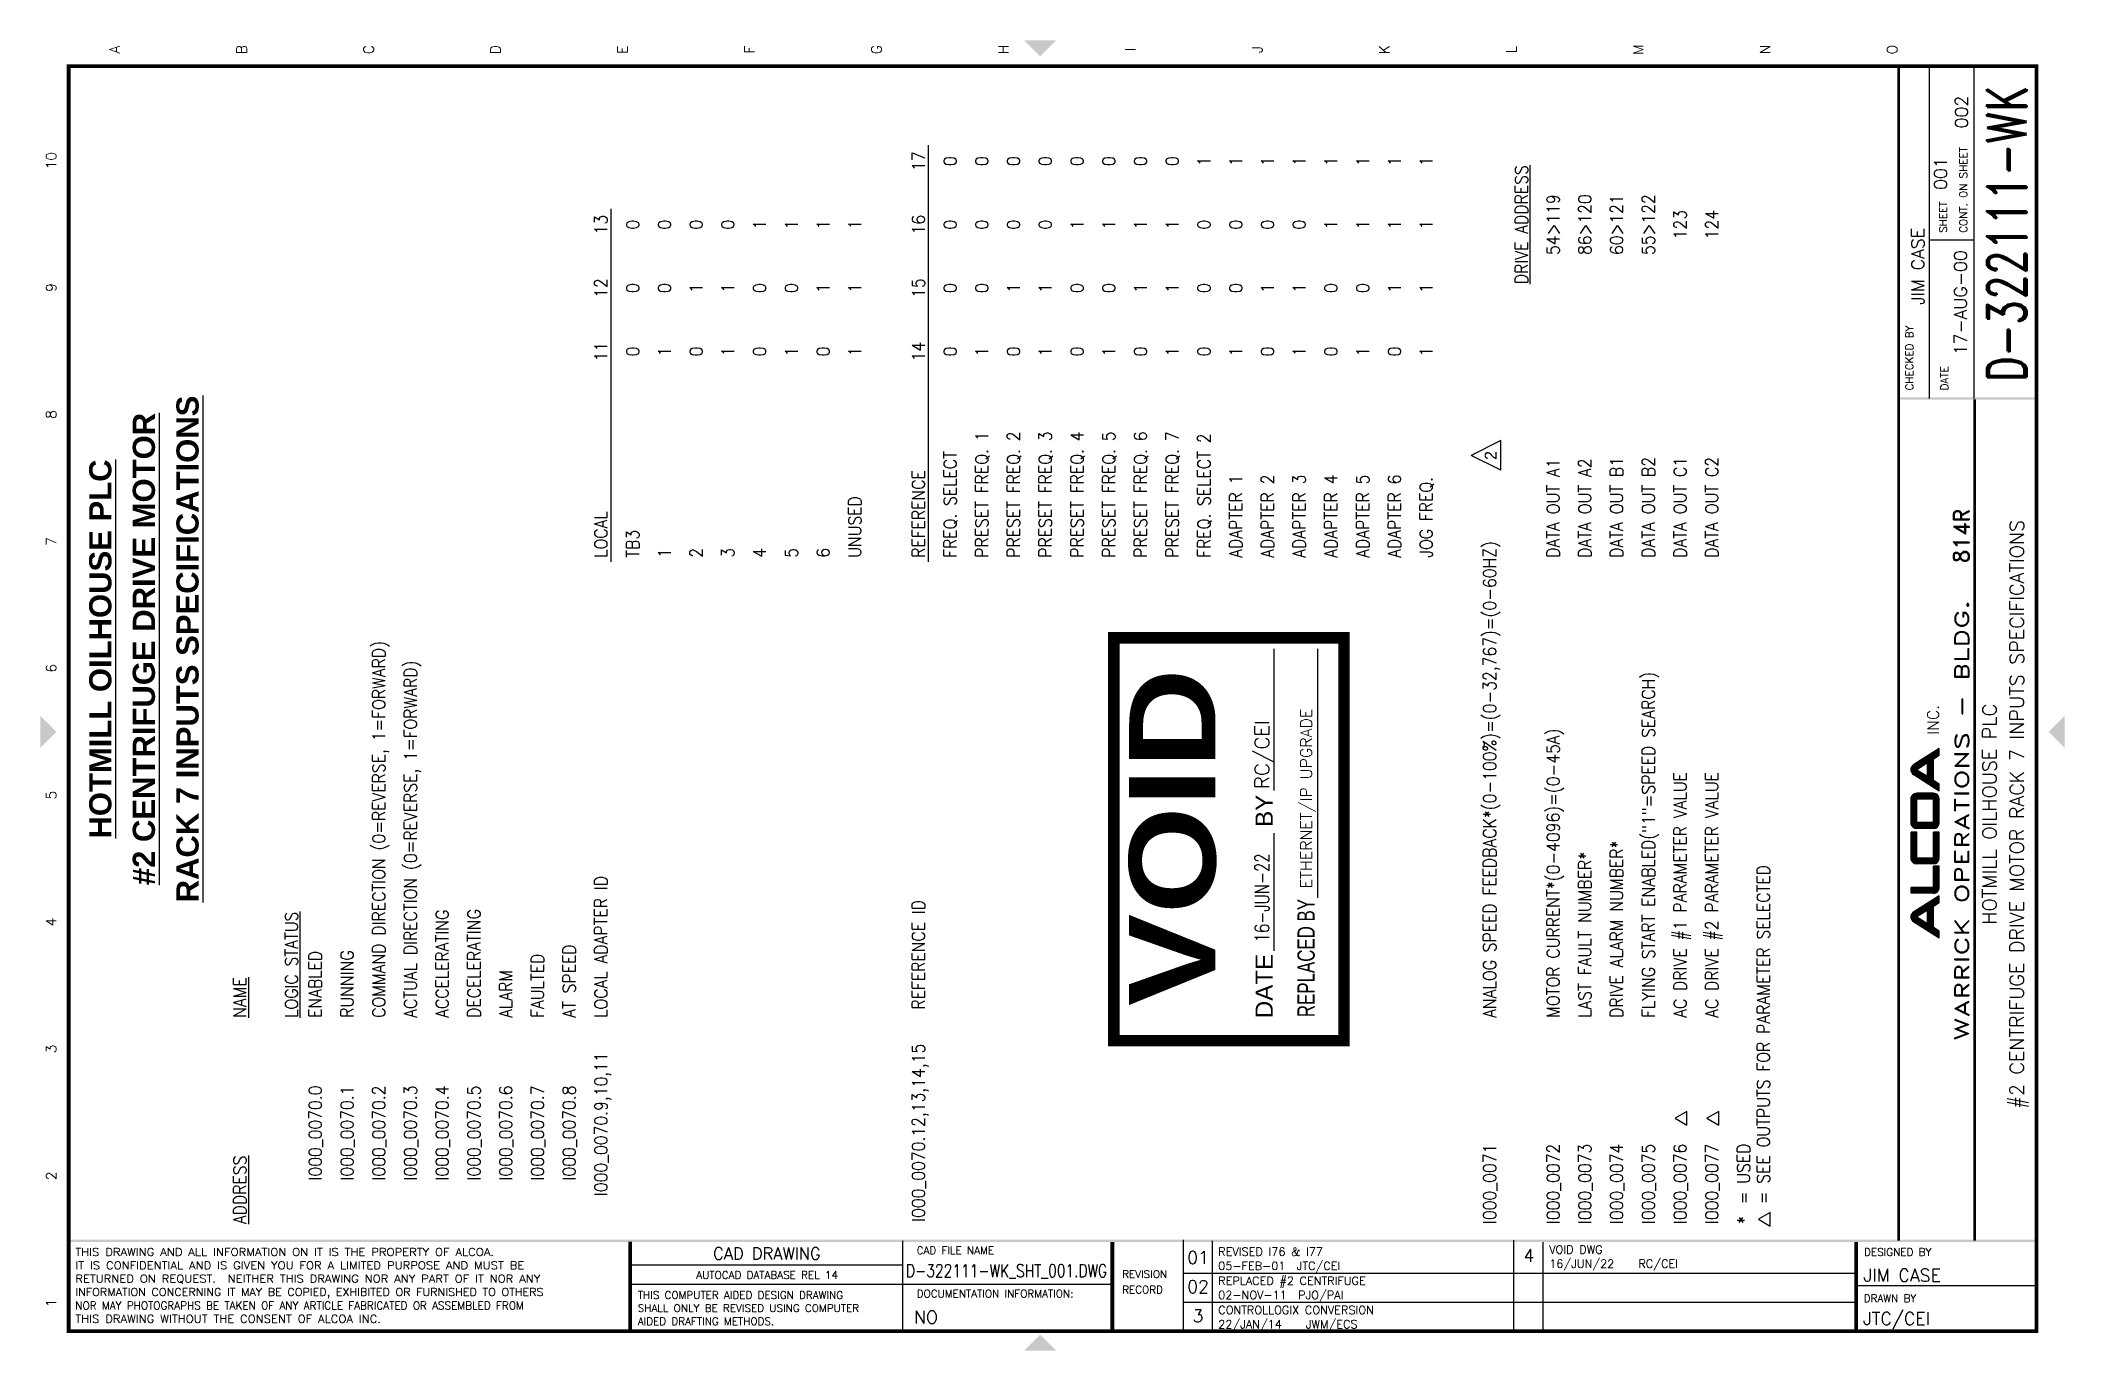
# Model space of a CAD drawing. Extents: x 0.5 to 16.5, y 0.1 to 10.4.
import ezdxf
from ezdxf.enums import TextEntityAlignment as Align

# ---------------------------------------------------------------- set-up
doc = ezdxf.new("R2010")
doc.units = 0
doc.header["$MEASUREMENT"] = 0
doc.layers.get('0').update_dxf_attribs({"linetype": 'CONTINUOUS'})
for name, color, linetype in [('1', 1, 'CONTINUOUS'), ('TEXT', 7, 'CONTINUOUS'), ('WBOR', 7, 'CONTINUOUS')]:
    doc.layers.add(name, color=color, linetype=linetype)
doc.styles.add('ARIAL', font='arial.ttf', dxfattribs={"width": 0.7})
doc.styles.add('ARIALBLACK', font='')
doc.styles.add('BOLD', font='arialbd.ttf')
doc.styles.add('ROMAND', font='ROMAND', dxfattribs={"height": 0.125})
doc.styles.add('SIMPLEX', font='simplex.shx')
doc.styles.add('SIMPLEX1', font='simplex.shx')
doc.styles.add('TITLEBLOCK', font='SIMPLEX.shx')
doc.styles.get('ARIALBLACK').set_extended_font_data('Arial Black')

# ---------------------------------------------------------------- blocks, each defined once
blk = doc.blocks.new('D1_ISS_H')
at = {"layer": 'WBOR'}
for p, q in [((15.413, 7.598), (15.413, 10.223)), ((15.767, 7.598), (15.767, 10.223)), ((15.413, 8.848), (15.767, 8.848)), ((15.491, 4.841), (15.29, 4.714)), ((15.401, 4.565), (15.401, 4.783)), ((15.403, 4.564), (15.403, 4.785)), ((15.405, 4.562), (15.405, 4.786)), ((15.408, 4.561), (15.408, 4.788)), ((15.41, 4.559), (15.41, 4.789)), ((15.412, 4.558), (15.412, 4.791)), ((15.415, 4.556), (15.415, 4.792)), ((15.417, 4.555), (15.417, 4.794)), ((15.419, 4.554), (15.419, 4.795)), ((15.422, 4.552), (15.422, 4.797)), ((15.424, 4.551), (15.424, 4.798)), ((15.426, 4.549), (15.426, 4.8)), ((15.429, 4.548), (15.429, 4.801)), ((15.431, 4.546), (15.431, 4.803)), ((15.433, 4.545), (15.433, 4.804)), ((15.436, 4.543), (15.436, 4.805)), ((15.438, 4.542), (15.438, 4.807)), ((15.44, 4.54), (15.44, 4.808)), ((15.443, 4.539), (15.443, 4.81)), ((15.445, 4.756), (15.445, 4.811)), ((15.491, 4.786), (15.445, 4.756)), ((15.447, 4.758), (15.447, 4.813)), ((15.449, 4.759), (15.449, 4.814)), ((15.452, 4.761), (15.452, 4.816)), ((15.454, 4.762), (15.454, 4.817)), ((15.456, 4.764), (15.456, 4.819)), ((15.459, 4.765), (15.459, 4.82)), ((15.461, 4.767), (15.461, 4.822)), ((15.463, 4.768), (15.463, 4.823)), ((15.466, 4.77), (15.466, 4.824)), ((15.468, 4.771), (15.468, 4.826)), ((15.47, 4.773), (15.47, 4.827)), ((15.473, 4.774), (15.473, 4.829)), ((15.475, 4.775), (15.475, 4.83)), ((15.477, 4.777), (15.477, 4.832)), ((15.48, 4.778), (15.48, 4.833)), ((15.482, 4.78), (15.482, 4.835)), ((15.484, 4.781), (15.484, 4.836)), ((15.487, 4.783), (15.487, 4.838)), ((15.489, 4.784), (15.489, 4.839)), ((15.491, 4.786), (15.491, 4.841)), ((15.271, 4.663), (15.271, 4.686)), ((15.273, 4.656), (15.273, 4.693)), ((15.275, 4.651), (15.275, 4.698)), ((15.278, 4.647), (15.278, 4.701)), ((15.28, 4.644), (15.28, 4.704)), ((15.282, 4.642), (15.282, 4.707)), ((15.285, 4.639), (15.285, 4.709)), ((15.287, 4.637), (15.287, 4.711)), ((15.289, 4.636), (15.289, 4.713)), ((15.29, 4.635), (15.491, 4.508)), ((15.292, 4.634), (15.292, 4.715)), ((15.294, 4.633), (15.294, 4.716)), ((15.296, 4.631), (15.296, 4.718)), ((15.299, 4.63), (15.299, 4.719)), ((15.301, 4.628), (15.301, 4.72)), ((15.303, 4.627), (15.303, 4.722)), ((15.306, 4.625), (15.306, 4.723)), ((15.308, 4.624), (15.308, 4.725)), ((15.31, 4.622), (15.31, 4.726)), ((15.313, 4.621), (15.313, 4.728)), ((15.315, 4.619), (15.315, 4.729)), ((15.398, 4.727), (15.315, 4.674)), ((15.315, 4.674), (15.398, 4.622)), ((15.317, 4.676), (15.317, 4.731)), ((15.317, 4.618), (15.317, 4.673)), ((15.32, 4.677), (15.32, 4.732)), ((15.32, 4.617), (15.32, 4.671)), ((15.322, 4.679), (15.322, 4.734)), ((15.322, 4.615), (15.322, 4.67)), ((15.324, 4.68), (15.324, 4.735)), ((15.324, 4.614), (15.324, 4.668)), ((15.327, 4.682), (15.327, 4.737)), ((15.327, 4.612), (15.327, 4.667)), ((15.329, 4.683), (15.329, 4.738)), ((15.329, 4.611), (15.329, 4.666)), ((15.331, 4.685), (15.331, 4.74)), ((15.331, 4.609), (15.331, 4.664)), ((15.333, 4.686), (15.333, 4.741)), ((15.333, 4.608), (15.333, 4.663)), ((15.336, 4.688), (15.336, 4.742)), ((15.336, 4.606), (15.336, 4.661)), ((15.338, 4.689), (15.338, 4.744)), ((15.338, 4.605), (15.338, 4.66)), ((15.34, 4.69), (15.34, 4.745)), ((15.34, 4.603), (15.34, 4.658)), ((15.343, 4.692), (15.343, 4.747)), ((15.343, 4.602), (15.343, 4.657)), ((15.345, 4.693), (15.345, 4.748)), ((15.345, 4.6), (15.345, 4.655)), ((15.347, 4.695), (15.347, 4.75)), ((15.347, 4.599), (15.347, 4.654)), ((15.35, 4.696), (15.35, 4.751)), ((15.35, 4.597), (15.35, 4.652)), ((15.352, 4.698), (15.352, 4.753)), ((15.352, 4.596), (15.352, 4.651)), ((15.354, 4.699), (15.354, 4.754)), ((15.354, 4.595), (15.354, 4.649)), ((15.357, 4.701), (15.357, 4.756)), ((15.357, 4.593), (15.357, 4.648)), ((15.359, 4.702), (15.359, 4.757)), ((15.359, 4.592), (15.359, 4.647)), ((15.361, 4.704), (15.361, 4.759)), ((15.361, 4.59), (15.361, 4.645)), ((15.364, 4.705), (15.364, 4.76)), ((15.364, 4.589), (15.364, 4.644)), ((15.366, 4.707), (15.366, 4.761)), ((15.366, 4.587), (15.366, 4.642)), ((15.368, 4.708), (15.368, 4.763)), ((15.368, 4.586), (15.368, 4.641)), ((15.371, 4.71), (15.371, 4.764)), ((15.371, 4.584), (15.371, 4.639)), ((15.373, 4.711), (15.373, 4.766)), ((15.373, 4.583), (15.373, 4.638)), ((15.375, 4.712), (15.375, 4.767)), ((15.375, 4.581), (15.375, 4.636)), ((15.378, 4.714), (15.378, 4.769)), ((15.378, 4.58), (15.378, 4.635)), ((15.38, 4.715), (15.38, 4.77)), ((15.38, 4.578), (15.38, 4.633)), ((15.382, 4.717), (15.382, 4.772)), ((15.382, 4.577), (15.382, 4.632)), ((15.385, 4.718), (15.385, 4.773)), ((15.385, 4.576), (15.385, 4.63)), ((15.387, 4.72), (15.387, 4.775)), ((15.387, 4.574), (15.387, 4.629)), ((15.389, 4.721), (15.389, 4.776)), ((15.389, 4.573), (15.389, 4.627)), ((15.391, 4.723), (15.391, 4.778)), ((15.391, 4.571), (15.391, 4.626)), ((15.394, 4.724), (15.394, 4.779)), ((15.394, 4.57), (15.394, 4.625)), ((15.396, 4.726), (15.396, 4.781)), ((15.398, 4.727), (15.398, 4.782)), ((15.398, 4.622), (15.398, 4.727)), ((15.445, 4.592), (15.445, 4.756)), ((15.275, 4.232), (15.275, 4.467)), ((15.278, 4.229), (15.278, 4.47)), ((15.28, 4.226), (15.28, 4.473)), ((15.282, 4.224), (15.282, 4.475)), ((15.285, 4.221), (15.285, 4.478)), ((15.287, 4.22), (15.287, 4.479)), ((15.289, 4.218), (15.289, 4.481)), ((15.292, 4.217), (15.292, 4.483)), ((15.294, 4.215), (15.294, 4.484)), ((15.296, 4.214), (15.296, 4.485)), ((15.299, 4.213), (15.299, 4.486)), ((15.301, 4.212), (15.301, 4.487)), ((15.303, 4.212), (15.303, 4.487)), ((15.306, 4.211), (15.306, 4.488)), ((15.308, 4.211), (15.308, 4.488)), ((15.31, 4.211), (15.31, 4.488)), ((15.313, 4.21), (15.313, 4.489)), ((15.445, 4.489), (15.315, 4.489)), ((15.315, 4.442), (15.315, 4.489)), ((15.317, 4.442), (15.317, 4.489)), ((15.32, 4.442), (15.32, 4.489)), ((15.322, 4.442), (15.322, 4.489)), ((15.324, 4.442), (15.324, 4.489)), ((15.327, 4.442), (15.327, 4.489)), ((15.329, 4.442), (15.329, 4.489)), ((15.331, 4.442), (15.331, 4.489)), ((15.333, 4.442), (15.333, 4.489)), ((15.336, 4.442), (15.336, 4.489)), ((15.338, 4.442), (15.338, 4.489)), ((15.34, 4.442), (15.34, 4.489)), ((15.343, 4.442), (15.343, 4.489)), ((15.345, 4.442), (15.345, 4.489)), ((15.347, 4.442), (15.347, 4.489)), ((15.35, 4.442), (15.35, 4.489)), ((15.352, 4.442), (15.352, 4.489)), ((15.354, 4.442), (15.354, 4.489)), ((15.357, 4.442), (15.357, 4.489)), ((15.359, 4.442), (15.359, 4.489)), ((15.361, 4.442), (15.361, 4.489)), ((15.364, 4.442), (15.364, 4.489)), ((15.366, 4.442), (15.366, 4.489)), ((15.368, 4.442), (15.368, 4.489)), ((15.371, 4.442), (15.371, 4.489)), ((15.373, 4.442), (15.373, 4.489)), ((15.375, 4.442), (15.375, 4.489)), ((15.378, 4.442), (15.378, 4.489)), ((15.38, 4.442), (15.38, 4.489)), ((15.382, 4.442), (15.382, 4.489)), ((15.385, 4.442), (15.385, 4.489)), ((15.387, 4.442), (15.387, 4.489)), ((15.389, 4.442), (15.389, 4.489)), ((15.391, 4.442), (15.391, 4.489)), ((15.394, 4.442), (15.394, 4.489)), ((15.396, 4.568), (15.396, 4.623)), ((15.396, 4.442), (15.396, 4.489)), ((15.398, 4.567), (15.398, 4.622)), ((15.398, 4.442), (15.398, 4.489)), ((15.401, 4.442), (15.401, 4.489)), ((15.403, 4.442), (15.403, 4.489)), ((15.405, 4.442), (15.405, 4.489)), ((15.408, 4.442), (15.408, 4.489)), ((15.41, 4.442), (15.41, 4.489)), ((15.412, 4.442), (15.412, 4.489)), ((15.415, 4.442), (15.415, 4.489)), ((15.417, 4.442), (15.417, 4.489)), ((15.419, 4.442), (15.419, 4.489)), ((15.422, 4.442), (15.422, 4.489)), ((15.424, 4.442), (15.424, 4.489)), ((15.426, 4.442), (15.426, 4.489)), ((15.429, 4.442), (15.429, 4.489)), ((15.431, 4.442), (15.431, 4.489)), ((15.433, 4.442), (15.433, 4.489)), ((15.436, 4.442), (15.436, 4.489)), ((15.438, 4.442), (15.438, 4.489)), ((15.44, 4.442), (15.44, 4.489)), ((15.443, 4.442), (15.443, 4.489)), ((15.445, 4.537), (15.445, 4.592)), ((15.445, 4.592), (15.491, 4.563)), ((15.445, 4.442), (15.445, 4.489)), ((15.447, 4.536), (15.447, 4.591)), ((15.447, 4.21), (15.447, 4.489)), ((15.449, 4.534), (15.449, 4.589)), ((15.449, 4.211), (15.449, 4.488)), ((15.452, 4.533), (15.452, 4.588)), ((15.452, 4.211), (15.452, 4.488)), ((15.454, 4.532), (15.454, 4.586)), ((15.454, 4.211), (15.454, 4.488)), ((15.456, 4.53), (15.456, 4.585)), ((15.456, 4.212), (15.456, 4.487)), ((15.459, 4.529), (15.459, 4.583)), ((15.459, 4.212), (15.459, 4.487)), ((15.461, 4.527), (15.461, 4.582)), ((15.461, 4.213), (15.461, 4.486)), ((15.463, 4.526), (15.463, 4.581)), ((15.463, 4.214), (15.463, 4.485)), ((15.466, 4.524), (15.466, 4.579)), ((15.466, 4.215), (15.466, 4.484)), ((15.468, 4.523), (15.468, 4.578)), ((15.468, 4.217), (15.468, 4.483)), ((15.47, 4.521), (15.47, 4.576)), ((15.47, 4.218), (15.47, 4.481)), ((15.473, 4.52), (15.473, 4.575)), ((15.473, 4.22), (15.473, 4.479)), ((15.475, 4.518), (15.475, 4.573)), ((15.475, 4.221), (15.475, 4.478)), ((15.477, 4.517), (15.477, 4.572)), ((15.477, 4.224), (15.477, 4.475)), ((15.48, 4.515), (15.48, 4.57)), ((15.48, 4.226), (15.48, 4.473)), ((15.482, 4.514), (15.482, 4.569)), ((15.482, 4.229), (15.482, 4.47)), ((15.484, 4.512), (15.484, 4.567)), ((15.484, 4.232), (15.484, 4.467)), ((15.487, 4.511), (15.487, 4.566)), ((15.489, 4.51), (15.489, 4.564)), ((15.491, 4.508), (15.491, 4.563)), ((15.269, 4.257), (15.269, 4.442)), ((15.271, 4.242), (15.271, 4.457)), ((15.273, 4.236), (15.273, 4.463)), ((15.445, 4.442), (15.315, 4.442)), ((15.315, 4.257), (15.315, 4.442)), ((15.315, 4.257), (15.315, 4.442)), ((15.445, 4.257), (15.445, 4.442)), ((15.487, 4.236), (15.487, 4.463)), ((15.489, 4.242), (15.489, 4.457)), ((15.491, 4.257), (15.491, 4.442)), ((15.315, 4.182), (15.269, 4.182)), ((15.269, 3.978), (15.269, 4.182)), ((15.271, 3.964), (15.271, 4.182)), ((15.273, 3.958), (15.273, 4.182)), ((15.275, 3.954), (15.275, 4.182)), ((15.278, 3.95), (15.278, 4.182)), ((15.28, 3.948), (15.28, 4.182)), ((15.282, 3.945), (15.282, 4.182)), ((15.285, 3.943), (15.285, 4.182)), ((15.287, 3.941), (15.287, 4.182)), ((15.289, 3.94), (15.289, 4.182)), ((15.292, 3.938), (15.292, 4.182)), ((15.294, 3.937), (15.294, 4.182)), ((15.296, 3.936), (15.296, 4.182)), ((15.299, 3.935), (15.299, 4.182)), ((15.301, 3.934), (15.301, 4.182)), ((15.303, 3.933), (15.303, 4.182)), ((15.306, 3.933), (15.306, 4.182)), ((15.308, 3.932), (15.308, 4.182)), ((15.31, 3.932), (15.31, 4.182)), ((15.313, 3.932), (15.313, 4.182)), ((15.445, 4.257), (15.315, 4.257)), ((15.315, 4.21), (15.315, 4.257)), ((15.445, 4.21), (15.315, 4.21)), ((15.315, 3.978), (15.315, 4.182)), ((15.317, 4.21), (15.317, 4.257)), ((15.32, 4.21), (15.32, 4.257)), ((15.322, 4.21), (15.322, 4.257)), ((15.324, 4.21), (15.324, 4.257)), ((15.327, 4.21), (15.327, 4.257)), ((15.329, 4.21), (15.329, 4.257)), ((15.331, 4.21), (15.331, 4.257)), ((15.333, 4.21), (15.333, 4.257)), ((15.336, 4.21), (15.336, 4.257)), ((15.338, 4.21), (15.338, 4.257)), ((15.34, 4.21), (15.34, 4.257)), ((15.343, 4.21), (15.343, 4.257)), ((15.345, 4.21), (15.345, 4.257)), ((15.347, 4.21), (15.347, 4.257)), ((15.35, 4.21), (15.35, 4.257)), ((15.352, 4.21), (15.352, 4.257)), ((15.354, 4.21), (15.354, 4.257)), ((15.357, 4.21), (15.357, 4.257)), ((15.359, 4.21), (15.359, 4.257)), ((15.361, 4.21), (15.361, 4.257)), ((15.364, 4.21), (15.364, 4.257)), ((15.366, 4.21), (15.366, 4.257)), ((15.368, 4.21), (15.368, 4.257)), ((15.371, 4.21), (15.371, 4.257)), ((15.373, 4.21), (15.373, 4.257)), ((15.375, 4.21), (15.375, 4.257)), ((15.378, 4.21), (15.378, 4.257)), ((15.38, 4.21), (15.38, 4.257)), ((15.382, 4.21), (15.382, 4.257)), ((15.385, 4.21), (15.385, 4.257)), ((15.387, 4.21), (15.387, 4.257)), ((15.389, 4.21), (15.389, 4.257)), ((15.391, 4.21), (15.391, 4.257)), ((15.394, 4.21), (15.394, 4.257)), ((15.396, 4.21), (15.396, 4.257)), ((15.398, 4.21), (15.398, 4.257)), ((15.401, 4.21), (15.401, 4.257)), ((15.403, 4.21), (15.403, 4.257)), ((15.405, 4.21), (15.405, 4.257)), ((15.408, 4.21), (15.408, 4.257)), ((15.41, 4.21), (15.41, 4.257)), ((15.412, 4.21), (15.412, 4.257)), ((15.415, 4.21), (15.415, 4.257)), ((15.417, 4.21), (15.417, 4.257)), ((15.419, 4.21), (15.419, 4.257)), ((15.422, 4.21), (15.422, 4.257)), ((15.424, 4.21), (15.424, 4.257)), ((15.426, 4.21), (15.426, 4.257)), ((15.429, 4.21), (15.429, 4.257)), ((15.431, 4.21), (15.431, 4.257)), ((15.433, 4.21), (15.433, 4.257)), ((15.436, 4.21), (15.436, 4.257)), ((15.438, 4.21), (15.438, 4.257)), ((15.44, 4.21), (15.44, 4.257)), ((15.443, 4.21), (15.443, 4.257)), ((15.445, 4.21), (15.445, 4.257)), ((15.491, 4.182), (15.445, 4.182)), ((15.445, 3.978), (15.445, 4.182)), ((15.447, 3.932), (15.447, 4.182)), ((15.449, 3.932), (15.449, 4.182)), ((15.452, 3.932), (15.452, 4.182)), ((15.454, 3.933), (15.454, 4.182)), ((15.456, 3.933), (15.456, 4.182)), ((15.459, 3.934), (15.459, 4.182)), ((15.461, 3.935), (15.461, 4.182)), ((15.463, 3.936), (15.463, 4.182)), ((15.466, 3.937), (15.466, 4.182)), ((15.468, 3.938), (15.468, 4.182)), ((15.47, 3.94), (15.47, 4.182)), ((15.473, 3.941), (15.473, 4.182)), ((15.475, 3.943), (15.475, 4.182)), ((15.477, 3.945), (15.477, 4.182)), ((15.48, 3.948), (15.48, 4.182)), ((15.482, 3.95), (15.482, 4.182)), ((15.484, 3.954), (15.484, 4.182)), ((15.487, 3.958), (15.487, 4.182)), ((15.489, 3.964), (15.489, 4.182)), ((15.491, 3.978), (15.491, 4.182)), ((15.445, 3.978), (15.315, 3.978)), ((15.315, 3.932), (15.315, 3.978)), ((15.445, 3.932), (15.315, 3.932)), ((15.317, 3.932), (15.317, 3.978)), ((15.32, 3.932), (15.32, 3.978)), ((15.322, 3.932), (15.322, 3.978)), ((15.324, 3.932), (15.324, 3.978)), ((15.327, 3.932), (15.327, 3.978)), ((15.329, 3.932), (15.329, 3.978)), ((15.331, 3.932), (15.331, 3.978)), ((15.333, 3.932), (15.333, 3.978)), ((15.336, 3.932), (15.336, 3.978)), ((15.338, 3.932), (15.338, 3.978)), ((15.34, 3.932), (15.34, 3.978)), ((15.343, 3.932), (15.343, 3.978)), ((15.345, 3.932), (15.345, 3.978)), ((15.347, 3.932), (15.347, 3.978)), ((15.35, 3.932), (15.35, 3.978)), ((15.352, 3.932), (15.352, 3.978)), ((15.354, 3.932), (15.354, 3.978)), ((15.357, 3.932), (15.357, 3.978)), ((15.359, 3.932), (15.359, 3.978)), ((15.361, 3.932), (15.361, 3.978)), ((15.364, 3.932), (15.364, 3.978)), ((15.366, 3.932), (15.366, 3.978)), ((15.368, 3.932), (15.368, 3.978)), ((15.371, 3.932), (15.371, 3.978)), ((15.373, 3.932), (15.373, 3.978)), ((15.375, 3.932), (15.375, 3.978)), ((15.378, 3.932), (15.378, 3.978)), ((15.38, 3.932), (15.38, 3.978)), ((15.382, 3.932), (15.382, 3.978)), ((15.385, 3.932), (15.385, 3.978)), ((15.387, 3.932), (15.387, 3.978)), ((15.389, 3.932), (15.389, 3.978)), ((15.391, 3.932), (15.391, 3.978)), ((15.394, 3.932), (15.394, 3.978)), ((15.396, 3.932), (15.396, 3.978)), ((15.398, 3.932), (15.398, 3.978)), ((15.401, 3.932), (15.401, 3.978)), ((15.403, 3.932), (15.403, 3.978)), ((15.405, 3.932), (15.405, 3.978)), ((15.408, 3.932), (15.408, 3.978)), ((15.41, 3.932), (15.41, 3.978)), ((15.412, 3.932), (15.412, 3.978)), ((15.415, 3.932), (15.415, 3.978)), ((15.417, 3.932), (15.417, 3.978)), ((15.419, 3.932), (15.419, 3.978)), ((15.422, 3.932), (15.422, 3.978)), ((15.424, 3.932), (15.424, 3.978)), ((15.426, 3.932), (15.426, 3.978)), ((15.429, 3.932), (15.429, 3.978)), ((15.431, 3.932), (15.431, 3.978)), ((15.433, 3.932), (15.433, 3.978)), ((15.436, 3.932), (15.436, 3.978)), ((15.438, 3.932), (15.438, 3.978)), ((15.44, 3.932), (15.44, 3.978)), ((15.443, 3.932), (15.443, 3.978)), ((15.445, 3.932), (15.445, 3.978)), ((15.445, 3.746), (15.445, 3.913)), ((15.491, 3.913), (15.445, 3.913)), ((15.447, 3.7), (15.447, 3.913)), ((15.449, 3.7), (15.449, 3.913)), ((15.452, 3.7), (15.452, 3.913)), ((15.454, 3.701), (15.454, 3.913)), ((15.456, 3.701), (15.456, 3.913)), ((15.459, 3.702), (15.459, 3.913)), ((15.461, 3.703), (15.461, 3.913)), ((15.463, 3.704), (15.463, 3.913)), ((15.466, 3.705), (15.466, 3.913)), ((15.468, 3.706), (15.468, 3.913)), ((15.47, 3.707), (15.47, 3.913)), ((15.473, 3.709), (15.473, 3.913)), ((15.475, 3.711), (15.475, 3.913)), ((15.477, 3.713), (15.477, 3.913)), ((15.48, 3.716), (15.48, 3.913)), ((15.482, 3.718), (15.482, 3.913)), ((15.484, 3.722), (15.484, 3.913)), ((15.487, 3.726), (15.487, 3.913)), ((15.489, 3.732), (15.489, 3.913)), ((15.491, 3.746), (15.491, 3.913)), ((15.445, 3.746), (15.269, 3.746)), ((15.269, 3.7), (15.269, 3.746)), ((15.445, 3.7), (15.269, 3.7)), ((15.271, 3.7), (15.271, 3.746)), ((15.273, 3.7), (15.273, 3.746)), ((15.275, 3.7), (15.275, 3.746)), ((15.278, 3.7), (15.278, 3.746)), ((15.28, 3.7), (15.28, 3.746)), ((15.282, 3.7), (15.282, 3.746)), ((15.285, 3.7), (15.285, 3.746)), ((15.287, 3.7), (15.287, 3.746)), ((15.289, 3.7), (15.289, 3.746)), ((15.491, 3.68), (15.29, 3.553)), ((15.292, 3.7), (15.292, 3.746)), ((15.294, 3.7), (15.294, 3.746)), ((15.296, 3.7), (15.296, 3.746)), ((15.299, 3.7), (15.299, 3.746)), ((15.301, 3.7), (15.301, 3.746)), ((15.303, 3.7), (15.303, 3.746)), ((15.306, 3.7), (15.306, 3.746)), ((15.308, 3.7), (15.308, 3.746)), ((15.31, 3.7), (15.31, 3.746)), ((15.313, 3.7), (15.313, 3.746)), ((15.315, 3.7), (15.315, 3.746)), ((15.317, 3.7), (15.317, 3.746)), ((15.32, 3.7), (15.32, 3.746)), ((15.322, 3.7), (15.322, 3.746)), ((15.324, 3.7), (15.324, 3.746)), ((15.327, 3.7), (15.327, 3.746)), ((15.329, 3.7), (15.329, 3.746)), ((15.331, 3.7), (15.331, 3.746)), ((15.333, 3.7), (15.333, 3.746)), ((15.336, 3.7), (15.336, 3.746)), ((15.338, 3.7), (15.338, 3.746)), ((15.34, 3.7), (15.34, 3.746)), ((15.343, 3.7), (15.343, 3.746)), ((15.345, 3.7), (15.345, 3.746)), ((15.347, 3.7), (15.347, 3.746)), ((15.35, 3.7), (15.35, 3.746)), ((15.352, 3.7), (15.352, 3.746)), ((15.354, 3.7), (15.354, 3.746)), ((15.357, 3.7), (15.357, 3.746)), ((15.359, 3.7), (15.359, 3.746)), ((15.361, 3.7), (15.361, 3.746)), ((15.364, 3.7), (15.364, 3.746)), ((15.366, 3.7), (15.366, 3.746)), ((15.368, 3.7), (15.368, 3.746)), ((15.371, 3.7), (15.371, 3.746)), ((15.373, 3.7), (15.373, 3.746)), ((15.375, 3.7), (15.375, 3.746)), ((15.378, 3.7), (15.378, 3.746)), ((15.38, 3.7), (15.38, 3.746)), ((15.382, 3.7), (15.382, 3.746)), ((15.385, 3.7), (15.385, 3.746)), ((15.387, 3.7), (15.387, 3.746)), ((15.389, 3.7), (15.389, 3.746)), ((15.391, 3.7), (15.391, 3.746)), ((15.394, 3.7), (15.394, 3.746)), ((15.396, 3.7), (15.396, 3.746)), ((15.398, 3.7), (15.398, 3.746)), ((15.401, 3.7), (15.401, 3.746)), ((15.403, 3.7), (15.403, 3.746)), ((15.405, 3.7), (15.405, 3.746)), ((15.408, 3.7), (15.408, 3.746)), ((15.41, 3.7), (15.41, 3.746)), ((15.412, 3.7), (15.412, 3.746)), ((15.415, 3.7), (15.415, 3.746)), ((15.417, 3.7), (15.417, 3.746)), ((15.419, 3.7), (15.419, 3.746)), ((15.422, 3.7), (15.422, 3.746)), ((15.424, 3.7), (15.424, 3.746)), ((15.426, 3.7), (15.426, 3.746)), ((15.429, 3.7), (15.429, 3.746)), ((15.431, 3.7), (15.431, 3.746)), ((15.433, 3.7), (15.433, 3.746)), ((15.436, 3.7), (15.436, 3.746)), ((15.438, 3.7), (15.438, 3.746)), ((15.44, 3.7), (15.44, 3.746)), ((15.443, 3.7), (15.443, 3.746)), ((15.445, 3.7), (15.445, 3.746)), ((15.47, 3.612), (15.47, 3.667)), ((15.473, 3.614), (15.473, 3.669)), ((15.475, 3.615), (15.475, 3.67)), ((15.477, 3.617), (15.477, 3.672)), ((15.48, 3.618), (15.48, 3.673)), ((15.482, 3.62), (15.482, 3.675)), ((15.484, 3.621), (15.484, 3.676)), ((15.487, 3.623), (15.487, 3.678)), ((15.489, 3.624), (15.489, 3.679)), ((15.491, 3.626), (15.491, 3.68)), ((15.271, 3.502), (15.271, 3.526)), ((15.273, 3.496), (15.273, 3.533)), ((15.275, 3.491), (15.275, 3.538)), ((15.278, 3.487), (15.278, 3.541)), ((15.28, 3.484), (15.28, 3.544)), ((15.282, 3.481), (15.282, 3.547)), ((15.285, 3.479), (15.285, 3.549)), ((15.287, 3.477), (15.287, 3.551)), ((15.289, 3.475), (15.289, 3.553)), ((15.292, 3.474), (15.292, 3.554)), ((15.294, 3.473), (15.294, 3.556)), ((15.296, 3.471), (15.296, 3.557)), ((15.299, 3.47), (15.299, 3.559)), ((15.301, 3.468), (15.301, 3.56)), ((15.303, 3.467), (15.303, 3.562)), ((15.306, 3.465), (15.306, 3.563)), ((15.308, 3.464), (15.308, 3.565)), ((15.31, 3.462), (15.31, 3.566)), ((15.313, 3.461), (15.313, 3.568)), ((15.315, 3.459), (15.315, 3.569)), ((15.398, 3.567), (15.315, 3.514)), ((15.315, 3.514), (15.398, 3.461)), ((15.317, 3.516), (15.317, 3.571)), ((15.317, 3.458), (15.317, 3.513)), ((15.32, 3.517), (15.32, 3.572)), ((15.32, 3.456), (15.32, 3.511)), ((15.322, 3.519), (15.322, 3.573)), ((15.322, 3.455), (15.322, 3.51)), ((15.324, 3.52), (15.324, 3.575)), ((15.324, 3.453), (15.324, 3.508)), ((15.327, 3.522), (15.327, 3.576)), ((15.329, 3.523), (15.329, 3.578)), ((15.331, 3.524), (15.331, 3.579)), ((15.333, 3.526), (15.333, 3.581)), ((15.336, 3.527), (15.336, 3.582)), ((15.338, 3.529), (15.338, 3.584)), ((15.34, 3.53), (15.34, 3.585)), ((15.343, 3.532), (15.343, 3.587)), ((15.345, 3.533), (15.345, 3.588)), ((15.347, 3.535), (15.347, 3.59)), ((15.35, 3.536), (15.35, 3.591)), ((15.352, 3.538), (15.352, 3.593)), ((15.354, 3.539), (15.354, 3.594)), ((15.357, 3.541), (15.357, 3.595)), ((15.359, 3.542), (15.359, 3.597)), ((15.361, 3.544), (15.361, 3.598)), ((15.364, 3.545), (15.364, 3.6)), ((15.366, 3.546), (15.366, 3.601)), ((15.368, 3.548), (15.368, 3.603)), ((15.371, 3.549), (15.371, 3.604)), ((15.373, 3.551), (15.373, 3.606)), ((15.375, 3.552), (15.375, 3.607)), ((15.378, 3.554), (15.378, 3.609)), ((15.38, 3.555), (15.38, 3.61)), ((15.382, 3.557), (15.382, 3.612)), ((15.385, 3.558), (15.385, 3.613)), ((15.387, 3.56), (15.387, 3.615)), ((15.389, 3.561), (15.389, 3.616)), ((15.391, 3.563), (15.391, 3.617)), ((15.394, 3.564), (15.394, 3.619)), ((15.396, 3.565), (15.396, 3.62)), ((15.398, 3.567), (15.398, 3.622)), ((15.398, 3.461), (15.398, 3.567)), ((15.401, 3.405), (15.401, 3.623)), ((15.403, 3.404), (15.403, 3.625)), ((15.405, 3.402), (15.405, 3.626)), ((15.408, 3.401), (15.408, 3.628)), ((15.41, 3.399), (15.41, 3.629)), ((15.412, 3.398), (15.412, 3.631)), ((15.415, 3.396), (15.415, 3.632)), ((15.417, 3.395), (15.417, 3.634)), ((15.419, 3.393), (15.419, 3.635)), ((15.422, 3.392), (15.422, 3.636)), ((15.424, 3.39), (15.424, 3.638)), ((15.426, 3.389), (15.426, 3.639)), ((15.429, 3.388), (15.429, 3.641)), ((15.431, 3.386), (15.431, 3.642)), ((15.433, 3.385), (15.433, 3.644)), ((15.436, 3.383), (15.436, 3.645)), ((15.438, 3.382), (15.438, 3.647)), ((15.44, 3.38), (15.44, 3.648)), ((15.443, 3.379), (15.443, 3.65)), ((15.445, 3.596), (15.445, 3.651)), ((15.491, 3.626), (15.445, 3.596)), ((15.445, 3.432), (15.445, 3.596)), ((15.447, 3.598), (15.447, 3.653)), ((15.449, 3.599), (15.449, 3.654)), ((15.452, 3.601), (15.452, 3.656)), ((15.454, 3.602), (15.454, 3.657)), ((15.456, 3.604), (15.456, 3.658)), ((15.459, 3.605), (15.459, 3.66)), ((15.461, 3.607), (15.461, 3.661)), ((15.463, 3.608), (15.463, 3.663)), ((15.466, 3.609), (15.466, 3.664)), ((15.468, 3.611), (15.468, 3.666)), ((15.29, 3.475), (15.491, 3.348)), ((15.327, 3.452), (15.327, 3.507)), ((15.329, 3.451), (15.329, 3.505)), ((15.331, 3.449), (15.331, 3.504)), ((15.333, 3.448), (15.333, 3.502)), ((15.336, 3.446), (15.336, 3.501)), ((15.338, 3.445), (15.338, 3.5)), ((15.34, 3.443), (15.34, 3.498)), ((15.343, 3.442), (15.343, 3.497)), ((15.345, 3.44), (15.345, 3.495)), ((15.347, 3.439), (15.347, 3.494)), ((15.35, 3.437), (15.35, 3.492)), ((15.352, 3.436), (15.352, 3.491)), ((15.354, 3.434), (15.354, 3.489)), ((15.357, 3.433), (15.357, 3.488)), ((15.359, 3.431), (15.359, 3.486)), ((15.361, 3.43), (15.361, 3.485)), ((15.364, 3.429), (15.364, 3.483)), ((15.366, 3.427), (15.366, 3.482)), ((15.368, 3.426), (15.368, 3.48)), ((15.371, 3.424), (15.371, 3.479)), ((15.373, 3.423), (15.373, 3.478)), ((15.375, 3.421), (15.375, 3.476)), ((15.378, 3.42), (15.378, 3.475)), ((15.38, 3.418), (15.38, 3.473)), ((15.382, 3.417), (15.382, 3.472)), ((15.385, 3.415), (15.385, 3.47)), ((15.387, 3.414), (15.387, 3.469)), ((15.389, 3.412), (15.389, 3.467)), ((15.391, 3.411), (15.391, 3.466)), ((15.394, 3.409), (15.394, 3.464)), ((15.396, 3.408), (15.396, 3.463)), ((15.398, 3.407), (15.398, 3.461)), ((15.445, 3.377), (15.445, 3.432)), ((15.445, 3.432), (15.491, 3.403)), ((15.447, 3.376), (15.447, 3.431)), ((15.449, 3.374), (15.449, 3.429)), ((15.452, 3.373), (15.452, 3.428)), ((15.454, 3.371), (15.454, 3.426)), ((15.456, 3.37), (15.456, 3.425)), ((15.459, 3.368), (15.459, 3.423)), ((15.461, 3.367), (15.461, 3.422)), ((15.463, 3.366), (15.463, 3.42)), ((15.466, 3.364), (15.466, 3.419)), ((15.468, 3.363), (15.468, 3.417)), ((15.47, 3.361), (15.47, 3.416)), ((15.473, 3.36), (15.473, 3.415)), ((15.475, 3.358), (15.475, 3.413)), ((15.477, 3.357), (15.477, 3.412)), ((15.48, 3.355), (15.48, 3.41)), ((15.482, 3.354), (15.482, 3.409)), ((15.484, 3.352), (15.484, 3.407)), ((15.487, 3.351), (15.487, 3.406)), ((15.489, 3.349), (15.489, 3.404)), ((15.491, 3.348), (15.491, 3.403)), ((7.327, 0.257), (7.327, 0.961)), ((9.538, 0.249), (9.538, 0.969)), ((9.767, 0.245), (9.767, 0.961)), ((12.141, 0.257), (12.141, 0.966)), ((12.371, 0.254), (12.371, 0.951)), ((5.187, 0.772), (7.327, 0.772)), ((9.538, 0.708), (14.837, 0.708)), ((5.185, 0.619), (8.975, 0.619)), ((14.837, 0.609), (16.246, 0.609)), ((9.538, 0.478), (14.837, 0.478))]:
    blk.add_line(p, q, dxfattribs=at)
at = {"layer": 'WBOR', "const_width": 0.03}
blk.add_lwpolyline([(16.257, 0.249), (0.757, 0.249), (0.757, 10.218), (16.257, 10.218)], close=True, dxfattribs=at)
at = {"layer": 'WBOR'}
for points, const_width in [([(15.172, 0.962), (15.172, 10.207)], 0.02), ([(15.77, 7.589), (15.77, 7.593)], 0.02), ([(15.77, 0.964), (15.77, 7.589)], 0.02), ([(5.18, 0.251), (5.18, 0.955)], 0.03), ([(8.978, 0.251), (8.978, 0.952)], 0.03), ([(14.836, 0.251), (14.836, 0.952)], 0.03)]:
    blk.add_lwpolyline(points, dxfattribs=dict(at, const_width=const_width))
for centre, radius, start, end in [((15.317, 4.674), 0.0474, 124.1388, 235.8612), ((15.315, 4.442), 0.0464, 90, 180), ((15.445, 4.442), 0.0464, 0, 90), ((15.315, 4.257), 0.0464, 180, 270), ((15.445, 4.257), 0.0464, 270, 0), ((15.315, 3.978), 0.0464, 180, 270), ((15.445, 3.978), 0.0464, 270, 0), ((15.445, 3.746), 0.0464, 270, 0), ((15.317, 3.514), 0.0474, 124.1388, 235.8612)]:
    blk.add_arc(centre, radius, start, end, dxfattribs=at)
for points in [[(8.41, 10.295), (8.285, 10.42), (8.535, 10.42)], [(0.66, 4.973), (0.535, 4.848), (0.535, 5.098)], [(16.353, 4.973), (16.478, 4.848), (16.478, 5.098)], [(8.41, 0.222), (8.285, 0.097), (8.535, 0.097)]]:
    blk.add_solid(points, dxfattribs=at)
for points in [[(16.257, 7.589), (16.257, 7.609), (15.177, 7.589), (15.177, 7.609)], [(0.767, 0.971), (0.767, 0.951), (16.252, 0.971), (16.252, 0.951)]]:
    blk.add_trace(points, dxfattribs=at)
at = {"layer": 'WBOR', "style": 'ROMAND'}
for s, p in [('A', (1.16, 10.348)), ('B', (2.16, 10.348)), ('C', (3.16, 10.348)), ('D', (4.16, 10.348)), ('E', (5.16, 10.348)), ('F', (6.16, 10.348)), ('G', (7.16, 10.348)), ('H', (8.16, 10.348)), ('J', (10.16, 10.348)), ('K', (11.16, 10.348)), ('L', (12.16, 10.348)), ('M', (13.16, 10.348)), ('N', (14.16, 10.348)), ('O', (15.16, 10.348)), ('I', (9.16, 10.348)), ('10', (0.66, 9.473)), ('9', (0.66, 8.473)), ('8', (0.66, 7.473)), ('7', (0.66, 6.473)), ('6', (0.66, 5.473)), ('5', (0.66, 4.473)), ('4', (0.66, 3.473)), ('3', (0.66, 2.473)), ('2', (0.66, 1.473)), ('1', (0.66, 0.473))]:
    blk.add_text(s, height=0.08, rotation=90, dxfattribs=at).set_placement(p, align=Align.CENTER)
at = {"layer": 'WBOR'}
for s, height, style, p in [('CONT. ON SHEET', 0.06, 'TITLEBLOCK', (15.711, 8.904)), ('SHEET', 0.06, 'TITLEBLOCK', (15.552, 8.904)), ('CHECKED BY', 0.06, 'TITLEBLOCK', (15.286, 7.662)), ('DATE', 0.06, 'TITLEBLOCK', (15.562, 7.662)), ('INC.', 0.09, 'ROMAND', (15.488, 4.949))]:
    blk.add_text(s, height=height, rotation=90, dxfattribs=dict(at, style=style)).set_placement(p)
at = {"layer": 'WBOR', "style": 'ROMAND', "width": 1.5}
blk.add_text('WARRICK OPERATIONS - BLDG.', height=0.11, rotation=90, dxfattribs=at).set_placement((15.725, 4.275), align=Align.CENTER)
at = {"layer": 'WBOR', "style": 'TITLEBLOCK'}
for s, width, p in [('THIS DRAWING AND ALL INFORMATION ON IT IS THE PROPERTY OF ALCOA.', 1.09, (0.81, 0.843)), ('IT IS CONFIDENTIAL AND IS GIVEN YOU FOR A LIMITED PURPOSE AND MUST BE', 1.09, (0.81, 0.737)), ('RETURNED ON REQUEST.  NEITHER THIS DRAWING NOR ANY PART OF IT NOR ANY', 1.09, (0.81, 0.632)), ('NOR MAY PHOTOGRAPHS BE TAKEN OF ANY ARTICLE FABRICATED OR ASSEMBLED FROM', 0.98, (0.81, 0.421)), ('INFORMATION CONCERNING IT MAY BE COPIED, EXHIBITED OR FURNISHED TO OTHERS', 1.05, (0.81, 0.527)), ('THIS DRAWING WITHOUT THE CONSENT OF ALCOA INC.', 1.09, (0.81, 0.316))]:
    blk.add_text(s, height=0.06144, dxfattribs=dict(at, width=width)).set_placement(p)
at = {"layer": 'WBOR', "style": 'ROMAND'}
blk.add_text('CAD DRAWING', height=0.09375, dxfattribs=at).set_placement((6.257, 0.815), align=Align.CENTER)
at = {"layer": 'WBOR', "style": 'TITLEBLOCK'}
for s, p in [('CAD FILE NAME', (7.437, 0.856)), ('DESIGNED BY', (14.899, 0.843)), ('REVISION', (9.055, 0.669)), ('THIS COMPUTER AIDED DESIGN DRAWING', (5.24, 0.504)), ('DOCUMENTATION INFORMATION:', (7.437, 0.515)), ('RECORD', (9.055, 0.547)), ('DRAWN BY', (14.896, 0.478)), ('AIDED DRAFTING METHODS.', (5.24, 0.298)), ('SHALL ONLY BE REVISED USING COMPUTER', (5.24, 0.401))]:
    blk.add_text(s, height=0.06, dxfattribs=at).set_placement(p)
at = {"layer": 'WBOR'}
for tag, p, height, style in [('CONT_ON', (15.716, 9.727), 0.1, 'TITLEBLOCK'), ('SHEET_NO', (15.552, 9.243), 0.1, 'TITLEBLOCK'), ('CBY', (15.373, 8.335), 0.1, 'TITLEBLOCK'), ('DATE', (15.709, 7.94), 0.1, 'TITLEBLOCK'), ('BLDG_NO', (15.727, 6.301), 0.125, 'ROMAND')]:
    blk.add_attdef(tag, p, '', height=height, rotation=90, dxfattribs=dict(at, style=style))
at = {"layer": 'WBOR', "style": 'ROMAND', "width": 0.685528}
blk.add_attdef('DWG_NO', text='', height=0.31, rotation=90, dxfattribs=at).set_placement((16.178, 7.727), (16.178, 10.065), align=Align.FIT)
at = {"layer": 'WBOR', "style": 'TITLEBLOCK'}
for tag, p in [('TITLE_1', (15.943, 4.323)), ('TITLE_2', (16.157, 4.323))]:
    blk.add_attdef(tag, text='', height=0.11, rotation=90, dxfattribs=at).set_placement(p, align=Align.CENTER)
blk.add_attdef('AUTOCAD', text='', height=0.06, dxfattribs=at).set_placement((6.259, 0.662), align=Align.CENTER)
at = {"layer": 'WBOR', "style": 'TITLEBLOCK', "width": 1.968511}
blk.add_attdef('CAD_NAME', text='', height=0.1, dxfattribs=at).set_placement((7.352, 0.676), (8.936, 0.676), align=Align.FIT)
at = {"layer": 'WBOR', "style": 'TITLEBLOCK'}
for tag, p in [('DBY', (14.895, 0.64)), ('DOC_INFO', (7.416, 0.31)), ('DWGBY', (14.891, 0.299))]:
    blk.add_attdef(tag, p, '', height=0.1, dxfattribs=at)
at = {"layer": 'WBOR', "style": 'TITLEBLOCK', "flags": 2}
blk.add_attdef('TITLEBLOCK', (0.874, 0.073), '', height=0.1, dxfattribs=at)
blk = doc.blocks.new('drev')
for p, q in [((-0.117, -0.081), (0, 0.154)), ((0.117, -0.081), (0, 0.154)), ((-0.117, -0.081), (0.117, -0.081))]:
    blk.add_line(p, q)
blk.add_attdef('REV', text='', height=0.0938).set_placement((0, 0), align=Align.MIDDLE)
blk = doc.blocks.new('VOID')
for p, q in [((1.558, 1.212), (3.608, 1.212)), ((4.346, 1.212), (6.806, 1.212)), ((2.481, 0.455), (6.806, 0.455))]:
    blk.add_line(p, q)
at = {"layer": '1', "const_width": 0.2}
blk.add_lwpolyline([(0, 0), (7, 0), (7, 4), (0, 4), (0, -0.1)], dxfattribs=at)
for s, height, style, p in [('VOID', 1.5, 'ARIALBLACK', (3.534, 2.233)), ('DATE', 0.3, 'ARIAL', (0.949, 1.238)), ('BY', 0.3, 'ARIAL', (3.994, 1.238))]:
    blk.add_text(s, height=height, dxfattribs=dict(style=style)).set_placement(p, align=Align.CENTER)
at = {"style": 'ARIAL', "width": 0.7}
blk.add_text('REPLACED BY', height=0.3, dxfattribs=at).set_placement((1.435, 0.51), align=Align.CENTER)
at = {"layer": '1'}
for tag, p, height, style in [('DATE', (1.707, 1.3), 0.25, 'SIMPLEX'), ('BY', (4.372, 1.3), 0.25, 'SIMPLEX'), ('REPLACED', (2.645, 0.558), 0.2, 'SIMPLEX1')]:
    blk.add_attdef(tag, p, '', height=height, dxfattribs=dict(at, style=style))

msp = doc.modelspace()

# ---------------------------------------------------------------- linework, layer by layer
at = {"layer": 'TEXT'}
for p, q in [((7.531, 6.312), (7.531, 9.594)), ((5.031, 6.312), (5.031, 9.094))]:
    msp.add_line(p, q, dxfattribs=at)
for points in [[(13.41, 1.927), (13.504, 1.873), (13.504, 1.981)], [(13.66, 1.927), (13.754, 1.873), (13.754, 1.981)], [(14.067, 1.132), (14.16, 1.078), (14.16, 1.186)]]:
    msp.add_lwpolyline(points, close=True, dxfattribs=at)

# ---------------------------------------------------------------- block references
ref = msp.add_blockref('D1_ISS_H', (0, 0))
ref.add_attrib('DWG_NO', 'D-322111-WK', dxfattribs={"layer": 'WBOR', "height": 0.31, "rotation": 90, "style": 'ROMAND', "width": 0.723091}).set_placement((16.178, 7.727), (16.178, 10.065), align=Align.FIT)
ref.add_attrib('BLDG_NO', '814R', (15.727, 6.301), dxfattribs={"layer": 'WBOR', "height": 0.125, "rotation": 90, "style": 'ROMAND'})
ref.add_attrib('SHEET_NO', '001', (15.552, 9.243), dxfattribs={"layer": 'WBOR', "height": 0.1, "rotation": 90, "style": 'TITLEBLOCK'})
ref.add_attrib('CONT_ON', '002', (15.716, 9.727), dxfattribs={"layer": 'WBOR', "height": 0.1, "rotation": 90, "style": 'TITLEBLOCK'})
ref.add_attrib('TITLE_1', 'HOTMILL OILHOUSE PLC', dxfattribs={"layer": 'WBOR', "height": 0.11, "rotation": 90, "style": 'TITLEBLOCK'}).set_placement((15.943, 4.323), align=Align.CENTER)
ref.add_attrib('TITLE_2', '#2 CENTRIFUGE DRIVE MOTOR RACK 7 INPUTS SPECIFICATIONS', dxfattribs={"layer": 'WBOR', "height": 0.11, "rotation": 90, "style": 'TITLEBLOCK'}).set_placement((16.157, 4.323), align=Align.CENTER)
ref.add_attrib('DBY', 'JIM CASE', (14.895, 0.64), dxfattribs={"layer": 'WBOR', "height": 0.1, "style": 'TITLEBLOCK'})
ref.add_attrib('DWGBY', 'JTC/CEI', (14.891, 0.299), dxfattribs={"layer": 'WBOR', "height": 0.1, "style": 'TITLEBLOCK'})
ref.add_attrib('CBY', 'JIM CASE', (15.373, 8.335), dxfattribs={"layer": 'WBOR', "height": 0.1, "rotation": 90, "style": 'TITLEBLOCK'})
ref.add_attrib('DATE', '17-AUG-00', (15.709, 7.94), dxfattribs={"layer": 'WBOR', "height": 0.1, "rotation": 90, "style": 'TITLEBLOCK'})
ref.add_attrib('CAD_NAME', 'D-322111-WK_SHT_001.DWG', dxfattribs={"layer": 'WBOR', "height": 0.1, "style": 'TITLEBLOCK', "width": 0.723214}).set_placement((7.352, 0.676), (8.936, 0.676), align=Align.FIT)
ref.add_attrib('DOC_INFO', 'NO', (7.416, 0.31), dxfattribs={"layer": 'WBOR', "height": 0.1, "style": 'TITLEBLOCK'})
ref.add_attrib('AUTOCAD', 'AUTOCAD DATABASE REL 14', dxfattribs={"layer": 'WBOR', "height": 0.06, "style": 'TITLEBLOCK'}).set_placement((6.259, 0.662), align=Align.CENTER)
at = {"rotation": 90}
msp.add_blockref('drev', (11.957, 7.15), dxfattribs=at).add_auto_attribs({'REV': '2'})
ref = msp.add_blockref('VOID', (10.803, 2.539), dxfattribs=dict(xscale=0.4534714039808051, yscale=0.4534714039808051, zscale=0.4534714039808051, rotation=90))
ref.add_attrib('DATE', '16-JUN-22', (10.213, 3.314), dxfattribs={"layer": '1', "height": 0.1134, "rotation": 90, "style": 'SIMPLEX', "width": 0.75})
ref.add_attrib('BY', 'RC/CEI', (10.213, 4.522), dxfattribs={"layer": '1', "height": 0.1134, "rotation": 90, "style": 'SIMPLEX'})
ref.add_attrib('REPLACED', 'ETHERNET/IP UPGRADE', (10.55, 3.739), dxfattribs={"layer": '1', "height": 0.09069, "rotation": 90, "style": 'SIMPLEX1'})

# ---------------------------------------------------------------- texts
at = {"layer": 'TEXT', "style": 'SIMPLEX', "width": 0.9}
for s, p in [('17', (7.5, 9.469)), ('0', (7.75, 9.469)), ('0', (8, 9.469)), ('0', (8.25, 9.469)), ('0', (8.5, 9.469)), ('0', (8.75, 9.469)), ('0', (9, 9.469)), ('0', (9.25, 9.469)), ('0', (9.5, 9.469)), ('1', (9.75, 9.469)), ('1', (10, 9.469)), ('1', (10.25, 9.469)), ('1', (10.5, 9.469)), ('1', (10.75, 9.469)), ('1', (11, 9.469)), ('1', (11.25, 9.469)), ('1', (11.5, 9.469)), ('%%uDRIVE ADDRESS', (12.25, 8.969)), ('54>119', (12.5, 8.969)), ('86>120', (12.75, 8.969)), ('60>121', (13, 8.969)), ('55>122', (13.25, 8.969)), ('13', (5, 8.969)), ('0', (5.25, 8.969)), ('0', (5.5, 8.969)), ('0', (5.75, 8.969)), ('0', (6, 8.969)), ('1', (6.25, 8.969)), ('1', (6.5, 8.969)), ('1', (6.75, 8.969)), ('1', (7, 8.969)), ('16', (7.5, 8.969)), ('0', (7.75, 8.969)), ('0', (8, 8.969)), ('0', (8.25, 8.969)), ('0', (8.5, 8.969)), ('1', (8.75, 8.969)), ('1', (9, 8.969)), ('1', (9.25, 8.969)), ('1', (9.5, 8.969)), ('0', (9.75, 8.969)), ('0', (10, 8.969)), ('0', (10.25, 8.969)), ('0', (10.5, 8.969)), ('1', (10.75, 8.969)), ('1', (11, 8.969)), ('1', (11.25, 8.969)), ('1', (11.5, 8.969)), ('123', (13.5, 8.969)), ('124', (13.75, 8.969)), ('12', (5, 8.469)), ('0', (5.25, 8.469)), ('0', (5.5, 8.469)), ('1', (5.75, 8.469)), ('1', (6, 8.469)), ('0', (6.25, 8.469)), ('0', (6.5, 8.469)), ('1', (6.75, 8.469)), ('1', (7, 8.469)), ('15', (7.5, 8.469)), ('0', (7.75, 8.469)), ('0', (8, 8.469)), ('1', (8.25, 8.469)), ('1', (8.5, 8.469)), ('0', (8.75, 8.469)), ('0', (9, 8.469)), ('1', (9.25, 8.469)), ('1', (9.5, 8.469)), ('0', (9.75, 8.469)), ('0', (10, 8.469)), ('1', (10.25, 8.469)), ('1', (10.5, 8.469)), ('0', (10.75, 8.469)), ('0', (11, 8.469)), ('1', (11.25, 8.469)), ('1', (11.5, 8.469)), ('11', (5, 7.969)), ('0', (5.25, 7.969)), ('1', (5.5, 7.969)), ('0', (5.75, 7.969)), ('1', (6, 7.969)), ('0', (6.25, 7.969)), ('1', (6.5, 7.969)), ('0', (6.75, 7.969)), ('1', (7, 7.969)), ('14', (7.5, 7.969)), ('0', (7.75, 7.969)), ('1', (8, 7.969)), ('0', (8.25, 7.969)), ('1', (8.5, 7.969)), ('0', (8.75, 7.969)), ('1', (9, 7.969)), ('0', (9.25, 7.969)), ('1', (9.5, 7.969)), ('0', (9.75, 7.969)), ('1', (10, 7.969)), ('0', (10.25, 7.969)), ('1', (10.5, 7.969)), ('0', (10.75, 7.969)), ('1', (11, 7.969)), ('0', (11.25, 7.969)), ('1', (11.5, 7.969))]:
    msp.add_text(s, height=0.1, rotation=90, dxfattribs=at).set_placement(p, align=Align.CENTER)
at = {"layer": 'TEXT', "color": 1, "style": 'BOLD'}
for s, p in [('%%uRACK 7 INPUTS SPECIFICATIONS', (1.781, 5.625)), ('%%u#2 CENTRIFUGE DRIVE MOTOR', (1.437, 5.625)), ('%%UHOTMILL OILHOUSE PLC', (1.094, 5.625))]:
    msp.add_text(s, height=0.175, rotation=90, dxfattribs=at).set_placement(p, align=Align.CENTER)
at = {"layer": 'TEXT', "style": 'SIMPLEX', "width": 0.9}
for s, p in [('FREQ. SELECT', (7.75, 6.344)), ('PRESET FREQ. 1', (8, 6.344)), ('PRESET FREQ. 2', (8.25, 6.344)), ('PRESET FREQ. 3', (8.5, 6.344)), ('PRESET FREQ. 4', (8.75, 6.344)), ('PRESET FREQ. 5', (9, 6.344)), ('PRESET FREQ. 6', (9.25, 6.344)), ('PRESET FREQ. 7', (9.5, 6.344)), ('FREQ. SELECT 2', (9.75, 6.344)), ('REFERENCE', (7.5, 6.344)), ('DATA OUT A1', (12.5, 6.344)), ('DATA OUT A2', (12.75, 6.344)), ('DATA OUT B1', (13, 6.344)), ('DATA OUT B2', (13.25, 6.344)), ('DATA OUT C1', (13.5, 6.344)), ('DATA OUT C2', (13.75, 6.344)), ('ADAPTER 1', (10, 6.344)), ('ADAPTER 2', (10.25, 6.344)), ('ADAPTER 3', (10.5, 6.344)), ('ADAPTER 4', (10.75, 6.344)), ('ADAPTER 5', (11, 6.344)), ('ADAPTER 6', (11.25, 6.344)), ('JOG FREQ.', (11.5, 6.344)), ('LOCAL', (5, 6.344)), ('UNUSED', (7, 6.344)), ('TB3', (5.25, 6.344)), ('1', (5.5, 6.344)), ('2', (5.75, 6.344)), ('3', (6, 6.344)), ('4', (6.25, 6.344)), ('5', (6.5, 6.344)), ('6', (6.75, 6.344)), ('ANALOG SPEED FEEDBACK*(0-100%%%)=(0-32,767)=(0-60HZ)', (12, 2.719)), ('COMMAND DIRECTION (0=REVERSE, 1=FORWARD)', (3.25, 2.719)), ('ACTUAL DIRECTION (0=REVERSE, 1=FORWARD)', (3.5, 2.719)), ('FLYING START ENABLED("1"=SPEED SEARCH)', (13.25, 2.719)), ('MOTOR CURRENT*(0-4096)=(0-45A)', (12.5, 2.719)), ('AC DRIVE #1 PARAMETER VALUE', (13.5, 2.719)), ('AC DRIVE #2 PARAMETER VALUE', (13.75, 2.719)), ('LAST FAULT NUMBER*', (12.75, 2.719)), ('DRIVE ALARM NUMBER*', (13, 2.719)), ('= SEE OUTPUTS FOR PARAMETER SELECTED', (14.156, 1.25)), ('LOCAL ADAPTER ID', (5, 2.719)), ('%%uLOGIC STATUS', (2.562, 2.719)), ('ACCELERATING', (3.75, 2.719)), ('DECELERATING', (4, 2.719)), ('REFERENCE ID', (7.5, 2.784)), ('ENABLED', (2.75, 2.719)), ('RUNNING', (3, 2.719)), ('FAULTED', (4.5, 2.719)), ('AT SPEED', (4.75, 2.719)), ('%%uNAME', (2.156, 2.719)), ('ALARM', (4.25, 2.719)), ('I000_0070.9,10,11', (5, 1.314)), ('I000_0070.12,13,14,15', (7.5, 1.111)), ('I000_0070.0', (2.75, 1.437)), ('I000_0070.1', (3, 1.437)), ('I000_0070.2', (3.25, 1.437)), ('I000_0070.3', (3.5, 1.437)), ('I000_0070.4', (3.75, 1.437)), ('I000_0070.5', (4, 1.437)), ('I000_0070.6', (4.25, 1.437)), ('I000_0070.7', (4.5, 1.437)), ('I000_0070.8', (4.75, 1.437)), ('%%uADDRESS', (2.156, 1.094)), ('I000_0071', (12, 1.094)), ('I000_0072', (12.5, 1.094)), ('I000_0073', (12.75, 1.094)), ('I000_0074', (13, 1.094)), ('I000_0075', (13.25, 1.094)), ('I000_0076', (13.5, 1.094)), ('I000_0077', (13.75, 1.094)), ('= USED', (14, 1.25)), ('*', (14, 1.094))]:
    msp.add_text(s, height=0.1, rotation=90, dxfattribs=at).set_placement(p)
at = {"layer": 'TEXT', "style": 'SIMPLEX'}
for s, p in [('01', (9.653, 0.83)), ('4', (12.259, 0.846)), ('02', (9.653, 0.6)), ('3', (9.653, 0.37))]:
    msp.add_text(s, height=0.1, dxfattribs=at).set_placement(p, align=Align.MIDDLE)
for s, p in [('05-FEB-01  JTC/CEI', (9.812, 0.732)), ('REVISED I76 & I77', (9.812, 0.844)), ('VOID DWG', (12.419, 0.86)), ('16/JUN/22   RC/CEI', (12.419, 0.749)), ('REPLACED #2 CENTRIFUGE', (9.812, 0.614)), ('02-NOV-11  PJO/PAI', (9.812, 0.502)), ('CONTROLLOGIX CONVERSION', (9.812, 0.384)), ('22/JAN/14   JWM/ECS', (9.812, 0.272))]:
    msp.add_text(s, height=0.065, dxfattribs=at).set_placement(p)

doc.saveas('drawing.dxf')
